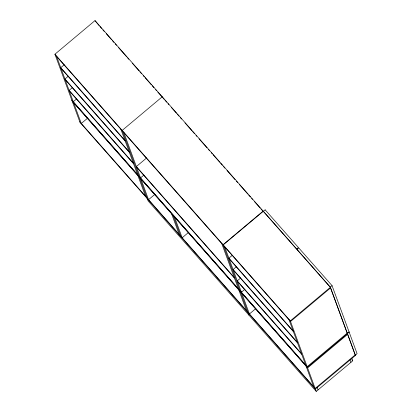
<?xml version="1.0" encoding="UTF-8"?>
<svg xmlns="http://www.w3.org/2000/svg" width="412" height="412" viewBox="0 0 412 412"><rect width="100%" height="100%" fill="white"/><g stroke="black" fill="none" stroke-linecap="round" stroke-linejoin="round"><path stroke-width="0.62" d="M54.92 54.219L95.002 20.6L330.393 287.277L355.468 355.432L315.386 389.052L79.995 122.369L54.92 54.219L290.311 320.897L316.251 391.4L352.729 360.809L351.863 358.461M64.174 64.813L60.755 67.681L124.985 140.446M68.351 76.158L64.931 79.032L129.157 151.796M72.527 87.509L69.103 90.377L133.333 163.142M76.704 98.854L73.279 101.723L56.655 56.537M87.638 118.151L81.282 123.482L73.727 102.933M146.626 157.961L136.362 166.572L234.217 277.436M143.958 175.048L140.538 177.917L123.909 132.731M154.897 194.346L148.541 199.676L140.981 179.127M188.521 232.44L182.166 237.77L174.611 217.227M263.309 211.274L223.227 244.893L223.448 245.495M232.317 255.296L228.892 258.17L293.123 330.934M236.493 266.646L233.068 269.515L297.299 342.279M240.665 277.992L237.245 280.86L301.471 353.63M244.841 289.342L241.422 292.211L224.792 247.02M255.78 308.634L249.425 313.965L241.865 293.421M330.254 287.159L332.057 285.645L298.762 247.926L296.959 249.44L330.254 287.159L355.278 355.175L357.08 353.661L332.057 285.645M290.311 320.897L330.393 287.277M330.62 287.885L290.537 321.499L55.141 54.822M347.244 333.071L307.161 366.69L71.765 100.013M347.301 333.488L349.103 331.974M347.321 333.555L349.129 332.041M347.465 333.679L307.383 367.293L71.992 100.616M347.687 334.281L307.604 367.901L72.213 101.218M355.247 354.83L315.165 388.444L79.773 121.767M99.055 25.544L95.002 20.6M99.905 26.507L101.61 28.438M102.887 29.885L104.164 31.333M106.291 33.743L111.4 39.531M112.249 40.494L113.954 42.421M115.231 43.868L116.508 45.315M118.635 47.725L126.721 56.892M127.576 57.855L128.853 59.302M132.257 63.16L139.065 70.874M139.92 71.837L141.62 73.769M143.325 75.7L144.174 76.663M145.024 77.626L151.41 84.862M152.265 85.825L153.964 87.756M155.669 89.682L156.519 90.645M157.796 92.092L164.177 99.323M165.027 100.286L166.726 102.207M167.998 103.654L168.848 104.612M171.397 107.501L176.49 113.274M177.34 114.232L179.04 116.158M180.312 117.6L181.584 119.042M184.983 122.894L191.776 130.589M192.625 131.552L194.325 133.473M196.019 135.399L196.869 136.362M198.991 138.767L207.061 147.903M208.333 149.35L209.61 150.792M211.305 152.713L212.154 153.676M213.004 154.639L219.797 162.333M220.647 163.296L222.346 165.222M223.618 166.664L224.895 168.106M227.017 170.511L235.082 179.653M236.359 181.095L237.631 182.537M239.331 184.463L247.823 194.083M248.668 195.046L250.367 196.967M251.644 198.414L252.489 199.372M254.616 201.777L260.132 208.034M260.981 208.992L263.361 211.691L263.139 211.083L223.057 244.702L248.997 315.206M351.879 359.846L352.729 360.809M60.976 68.289L125.207 141.053M229.118 258.772L293.344 331.536M65.153 79.634L129.383 152.399M233.29 270.118L297.521 342.887M69.329 90.98L133.555 163.749M136.583 167.174L234.438 278.038M237.467 281.468L301.697 354.232M316.251 391.4L148.114 200.917L122.173 130.413L162.256 96.794L162.477 97.397M350.061 359.97L350.926 362.323M317.194 387.538L318.059 389.886M289.023 319.789L305.647 364.975M306.095 366.186L313.65 386.729M221.764 243.595L238.393 288.781M238.836 289.991L246.397 310.535M173.097 215.512L180.657 236.055M171.583 213.797L179.143 234.34M120.881 129.301L137.51 174.492M137.953 175.697L145.513 196.246M265.137 209.832L263.335 211.341L296.625 249.059L298.427 247.545L265.137 209.832"/></g></svg>
